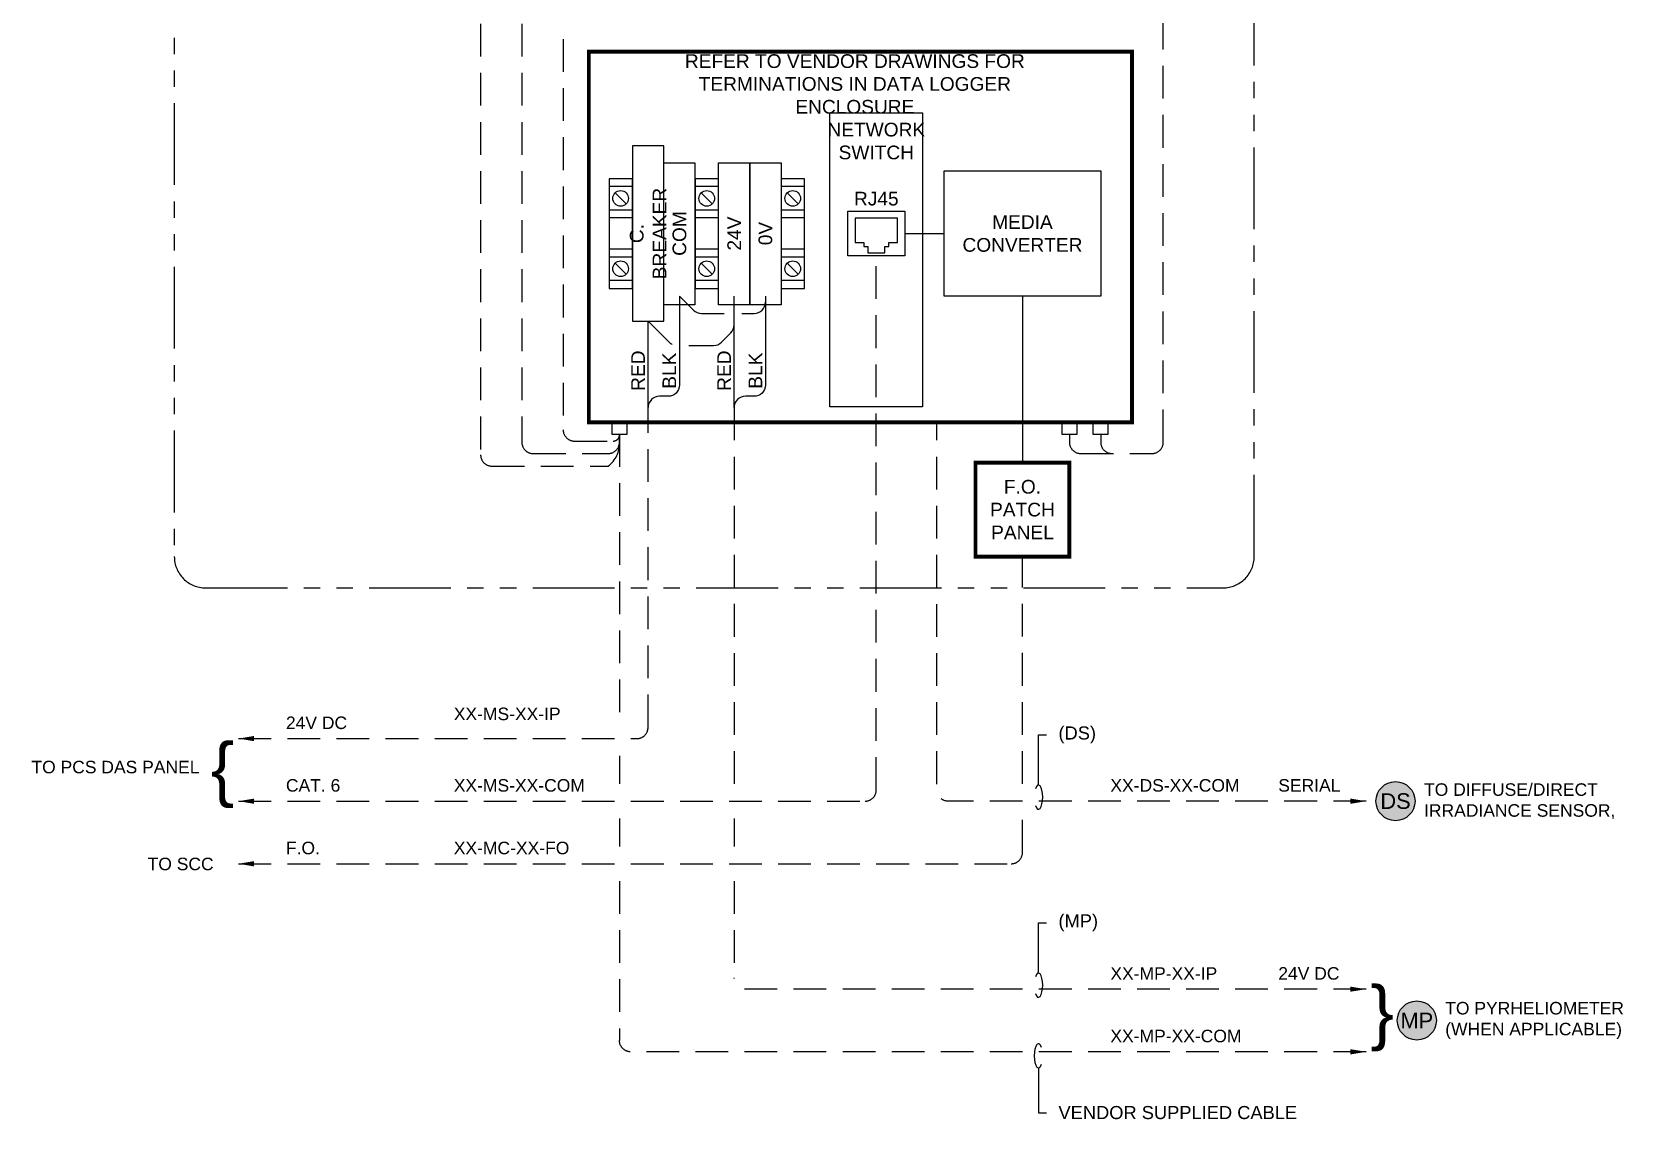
# Model space of a CAD drawing. Header units: feet. Extents: x -4 to 661, y -10 to 600.
# Drawn here: x 583.83 to 595.99, y 586.41 to 594.74 of the extents above; entities that cross this region are included whole.
import ezdxf
from ezdxf import colors
from ezdxf.entities.mleader import LeaderData, LeaderLine
from ezdxf.enums import TextEntityAlignment as Align
from ezdxf.math import Vec2, Vec3

# ---------------------------------------------------------------- set-up
doc = ezdxf.new("R2010")
doc.units = ezdxf.units.FT
doc.header["$MEASUREMENT"] = 0
doc.linetypes.add('HIDDEN', pattern=[0.375, 0.25, -0.125])
doc.linetypes.add('PHANTOM2', pattern=[1.25, 0.625, -0.125, 0.125, -0.125, 0.125, -0.125])
for name, color, linetype in [('E-DETL-MET', 7, 'Continuous'), ('E-DETL-MET-COMBINED', 7, 'Continuous'), ('E-DETL-MET-DS', 7, 'Continuous'), ('E-DETL-MET-INCLINOMETER', 7, 'Continuous'), ('E-DETL-MET-PYRHELIOMETER', 7, 'Continuous'), ('E-DETL-MET-TE9', 7, 'Continuous'), ('G-ANNO-TEXT', 1, 'Continuous')]:
    doc.layers.add(name, color=color, linetype=linetype)
doc.styles.add('NEI-A', font='arial.ttf')

# ---------------------------------------------------------------- blocks, each defined once
blk = doc.blocks.new('RJ45')
at = {"color": 0, "linetype": 'Continuous'}
for points in [[(-0.227, 0), (-0.227, 0.357), (0.227, 0.357), (0.227, 0)], [(0.067, 0.026), (0.067, 0.075), (0.099, 0.075), (0.099, 0.107), (0.17, 0.107), (0.17, 0.302), (-0.17, 0.302), (-0.17, 0.107), (-0.099, 0.107), (-0.099, 0.075), (-0.067, 0.075), (-0.067, 0.026)]]:
    blk.add_lwpolyline(points, close=True, dxfattribs=at)
blk = doc.blocks.new('TERMINAL_BLOCK')
at = {"linetype": 'Continuous'}
blk.add_lwpolyline([(-0.068, 0), (1.064, 0), (1.064, -0.25), (-0.068, -0.25)], close=True, dxfattribs=at)
at = {"style": 'NEI-A'}
blk.add_attdef('TERMINAL_NO.', text='', height=0.109, dxfattribs=at).set_placement((0.5, -0.125), align=Align.MIDDLE_CENTER)
blk = doc.blocks.new('TERMINAL_BLOCK_END')
blk.add_lwpolyline([(-0.438, 0), (0.438, 0), (0.438, 0.187), (-0.438, 0.187)], close=True)
at = {"flags": 128}
for points in [[(-0.375, 0), (-0.375, 0.187)], [(-0.325, 0.05), (-0.237, 0.138)], [(-0.188, 0), (-0.188, 0.187)], [(-0.125, 0), (-0.125, 0.187)], [(0.125, 0), (0.125, 0.187)], [(0.187, 0), (0.187, 0.187)], [(0.237, 0.05), (0.325, 0.138)], [(0.375, 0), (0.375, 0.187)]]:
    blk.add_lwpolyline(points, dxfattribs=at)
for centre in [(-0.281, 0.094), (0.281, 0.094)]:
    blk.add_circle(centre, 0.0625)
blk = doc.blocks.new('SYMB-METEOROLOGICAL_STATION_PYRPYRHELIOMETER')
h = blk.add_hatch(color=255)
h.dxf.hatch_style = 1
edge = h.paths.add_edge_path()
edge.add_arc((0, 0), 0.156, 0, 360)
at = {"color": 153, "linetype": 'Continuous'}
blk.add_circle((0, 0), 0.156, dxfattribs=at)
at = {"color": 153, "insert": (0, 0), "char_height": 0.125, "attachment_point": 5, "style": 'NEI-A'}
blk.add_mtext_dynamic_manual_height_columns('MP', width=0.2197, gutter_width=0.625, heights=[0], dxfattribs=at)
blk = doc.blocks.new('SYMB-DIFFUSE_IRRADIANCE_SENSOR')
h = blk.add_hatch(color=255)
h.dxf.hatch_style = 1
edge = h.paths.add_edge_path()
edge.add_arc((0, 0), 0.156, 0, 360)
at = {"color": 153, "linetype": 'Continuous'}
blk.add_circle((0, 0), 0.156, dxfattribs=at)
at = {"color": 153, "insert": (0, 0), "char_height": 0.125, "attachment_point": 5, "style": 'NEI-A'}
blk.add_mtext_dynamic_manual_height_columns('DS', width=0.2197, gutter_width=0.625, heights=[0], dxfattribs=at)
blk = doc.blocks.new('Equipment Callout Arrowhead .75')
at = {"color": 0}
blk.add_ellipse((-0.248, 0), major_axis=(0.743, 0), ratio=0.350959, start_param=-0.80282, end_param=3.944413, dxfattribs=at)

msp = doc.modelspace()

# ---------------------------------------------------------------- linework, layer by layer
at = {"layer": 'E-DETL-MET-COMBINED', "color": 4}
for p, q in [((588.778, 592.725), (588.885, 592.618)), ((589.196, 591.874), (589.196, 592.725)), ((588.539, 592.534), (588.699, 592.373)), ((588.946, 592.593), (589.12, 592.593)), ((589.256, 592.593), (589.349, 592.593)), ((589.171, 592.444), (589.1, 592.373)), ((588.849, 592.348), (589.039, 592.348))]:
    msp.add_line(p, q, dxfattribs=at)
at = {"layer": 'E-DETL-MET-COMBINED', "color": 153, "linetype": 'PHANTOM2'}
msp.add_lwpolyline([(593.171, 590.736), (593.171, 599.199, 0.414214), (592.932, 599.438), (585.157, 599.438, 0.414214), (584.918, 599.199), (584.918, 590.736, 0.414214), (585.157, 590.497), (592.932, 590.497, 0.414214)], format="xyb", close=True, dxfattribs=at)
at = {"layer": 'E-DETL-MET-COMBINED', "color": 4, "linetype": 'HIDDEN'}
for points in [[(587.574, 597.805), (587.574, 591.609, 0.414214), (587.661, 591.523), (588.234, 591.523, 0.414214), (588.32, 591.609), (588.32, 591.672)], [(591.759, 591.672), (591.759, 591.609, 0.414214), (591.845, 591.523), (592.39, 591.523, 0.414214), (592.476, 591.609), (592.476, 596.711)], [(585.408, 588.868), (590.197, 588.868, 0.414214), (590.283, 588.954), (590.283, 593.032)], [(585.408, 589.346), (588.453, 589.346, 0.414231), (588.539, 589.432), (588.539, 591.874)], [(591.998, 591.672), (591.998, 591.609, 0.414214), (592.084, 591.523)], [(585.408, 588.39), (591.314, 588.39, 0.414214), (591.4, 588.476), (591.4, 588.736)]]:
    msp.add_lwpolyline(points, format="xyb", dxfattribs=at)
at = {"layer": 'E-DETL-MET-COMBINED', "color": 8, "const_width": 0.0299}
for points in [[(588.086, 594.593), (592.237, 594.593), (592.237, 591.762), (588.086, 591.762)], [(591.041, 591.453), (591.759, 591.453), (591.759, 590.736), (591.041, 590.736)]]:
    msp.add_lwpolyline(points, close=True, dxfattribs=at)
at = {"layer": 'E-DETL-MET-COMBINED', "color": 3}
for points in [[(589.929, 594.124), (590.637, 594.124), (590.637, 591.88), (589.929, 591.88)], [(590.802, 593.681), (591.998, 593.681), (591.998, 592.725), (590.802, 592.725)], [(588.379, 591.762), (588.262, 591.762), (588.262, 591.672), (588.379, 591.672)], [(591.817, 591.762), (591.7, 591.762), (591.7, 591.672), (591.817, 591.672)], [(592.056, 591.762), (591.939, 591.762), (591.939, 591.672), (592.056, 591.672)]]:
    msp.add_lwpolyline(points, close=True, dxfattribs=at)
at = {"layer": 'E-DETL-MET-COMBINED'}
msp.add_lwpolyline([(588.658, 593.872), (588.419, 593.872), (588.419, 592.534), (588.658, 592.534)], close=True, dxfattribs=at)
at = {"layer": 'E-DETL-MET-COMBINED', "color": 8}
msp.add_lwpolyline([(590.5, 593.203), (590.802, 593.203)], dxfattribs=at)
at = {"layer": 'E-DETL-MET-COMBINED', "color": 4, "linetype": 'Continuous', "flags": 128}
for points in [[(588.778, 592.725), (588.778, 592.046, -0.414214), (588.692, 591.96), (588.625, 591.96, 0.414214), (588.539, 591.874)], [(589.435, 592.725), (589.435, 592.046, -0.414214), (589.349, 591.96), (589.282, 591.96, 0.414214), (589.196, 591.874)]]:
    msp.add_lwpolyline(points, format="xyb", dxfattribs=at)
at = {"layer": 'E-DETL-MET-COMBINED', "color": 8, "flags": 128}
msp.add_lwpolyline([(591.4, 592.725), (591.4, 591.453)], dxfattribs=at)
at = {"layer": 'E-DETL-MET-COMBINED', "color": 4, "linetype": 'Continuous'}
msp.add_lwpolyline([(588.539, 591.874), (588.539, 592.534)], dxfattribs=at)
at = {"layer": 'E-DETL-MET-COMBINED', "color": 4, "linetype": 'HIDDEN'}
msp.add_lwpolyline([(591.4, 589), (591.4, 590.736)], dxfattribs=at)
at = {"layer": 'E-DETL-MET-COMBINED', "color": 4}
for centre, start, end in [((589.349, 592.679), 270, 0), ((588.946, 592.679), 225, 270), ((589.11, 592.505), 315, 0), ((588.76, 592.434), 225, 244.5136), ((589.039, 592.434), 270, 315)]:
    msp.add_arc(centre, 0.0861, start, end, dxfattribs=at)
at = {"layer": 'E-DETL-MET-COMBINED', "color": 4, "linetype": 'Continuous'}
for points in [[(585.528, 589.326), (585.408, 589.346), (585.528, 589.366)], [(585.528, 588.848), (585.408, 588.868), (585.528, 588.888)], [(593.906, 588.888), (594.026, 588.868), (593.906, 588.848)], [(585.528, 588.37), (585.408, 588.39), (585.528, 588.41)], [(593.906, 587.452), (594.026, 587.432), (593.906, 587.413)], [(593.906, 586.974), (594.026, 586.954), (593.906, 586.934)]]:
    msp.add_solid(points, dxfattribs=at)
at = {"layer": 'E-DETL-MET-DS', "color": 4, "linetype": 'HIDDEN', "flags": 128}
msp.add_lwpolyline([(594.026, 588.868), (590.831, 588.868, -0.414214), (590.745, 588.954), (590.745, 591.762)], format="xyb", dxfattribs=at)
at = {"layer": 'E-DETL-MET-INCLINOMETER', "color": 4, "linetype": 'HIDDEN'}
msp.add_lwpolyline([(587.89, 596.563), (587.89, 591.705, 0.414214), (587.976, 591.618), (588.272, 591.618, 0.414214), (588.32, 591.666), (588.32, 591.672)], format="xyb", dxfattribs=at)
at = {"layer": 'E-DETL-MET-PYRHELIOMETER', "color": 4, "linetype": 'HIDDEN', "flags": 128}
for points in [[(589.196, 591.874), (589.196, 589)], [(588.32, 591.672), (588.32, 589.478)], [(588.32, 589.214), (588.32, 589)], [(588.32, 588.736), (588.32, 588.522)], [(589.196, 588.736), (589.196, 588.522)], [(588.32, 588.258), (588.32, 587.04)], [(589.196, 588.258), (589.196, 587.518)]]:
    msp.add_lwpolyline(points, dxfattribs=at)
for points in [[(594.026, 587.432), (589.282, 587.432, -0.414214), (589.196, 587.518)], [(594.026, 586.954), (588.406, 586.954, -0.414214), (588.32, 587.04)]]:
    msp.add_lwpolyline(points, format="xyb", dxfattribs=at)
at = {"layer": 'E-DETL-MET-TE9', "color": 4, "linetype": 'HIDDEN'}
msp.add_lwpolyline([(586.77, 597.891), (587.173, 597.891, -0.414214), (587.259, 597.805), (587.259, 591.513, 0.414214), (587.345, 591.427), (588.234, 591.427, 0.250767), (588.32, 591.609), (588.32, 591.672)], format="xyb", dxfattribs=at)

# ---------------------------------------------------------------- block references
at = {"layer": 'E-DETL-MET-COMBINED', "xscale": 0.9562764182482858, "yscale": 0.9562764182482858, "zscale": 0.9562764182482858, "rotation": 90}
for p in [(588.419, 593.203), (589.077, 593.203), (589.734, 593.203)]:
    msp.add_blockref('TERMINAL_BLOCK_END', p, dxfattribs=at)
at = {"layer": 'E-DETL-MET-COMBINED', "color": 5, "xscale": 0.9562764182482858, "yscale": 0.9562764182482858, "zscale": 0.9562764182482858}
msp.add_blockref('RJ45', (590.283, 593.032), dxfattribs=at)
at = {"layer": 'E-DETL-MET-DS', "xscale": 0.9562764182482858, "yscale": 0.9562764182482858, "zscale": 0.9562764182482858}
msp.add_blockref('SYMB-DIFFUSE_IRRADIANCE_SENSOR', (594.251, 588.868), dxfattribs=at)
at = {"layer": 'E-DETL-MET-PYRHELIOMETER', "xscale": 0.9562764182482858, "yscale": 0.9562764182482858, "zscale": 0.9562764182482858}
msp.add_blockref('SYMB-METEOROLOGICAL_STATION_PYRPYRHELIOMETER', (594.414, 587.193), dxfattribs=at)
at = {"layer": 'G-ANNO-TEXT'}
ref = msp.add_blockref('TERMINAL_BLOCK', (588.658, 592.725), dxfattribs=dict(at, xscale=0.9562764182482858, yscale=0.9562764182482858, zscale=0.9562764182482858, rotation=90))
ref.add_attrib('TERMINAL_NO.', 'COM', dxfattribs={"layer": '0', "height": 0.1046, "rotation": 90, "style": 'NEI-A'}).set_placement((588.778, 593.203), align=Align.MIDDLE)
ref = msp.add_blockref('TERMINAL_BLOCK', (589.077, 592.725), dxfattribs=dict(at, xscale=0.9562764182482858, yscale=0.9562764182482858, zscale=0.9562764182482858, rotation=90))
ref.add_attrib('TERMINAL_NO.', '24V', dxfattribs={"layer": '0', "height": 0.1046, "rotation": 90, "style": 'NEI-A'}).set_placement((589.196, 593.203), align=Align.MIDDLE)
ref = msp.add_blockref('TERMINAL_BLOCK', (589.316, 592.725), dxfattribs=dict(at, xscale=0.9562764182482858, yscale=0.9562764182482858, zscale=0.9562764182482858, rotation=90))
ref.add_attrib('TERMINAL_NO.', '0V', dxfattribs={"layer": '0', "height": 0.1046, "rotation": 90, "style": 'NEI-A'}).set_placement((589.435, 593.203), align=Align.MIDDLE)

# ---------------------------------------------------------------- texts
at = {"layer": 'E-DETL-MET', "insert": (585.286, 589.064), "char_height": 0.3825, "width": 0.02097, "attachment_point": 5, "style": 'NEI-A'}
msp.add_mtext('\\A1;\\{', dxfattribs=at)
at = {"layer": 'E-DETL-MET', "insert": (594.148, 587.227), "char_height": 0.3825, "width": 0.02097, "attachment_point": 5, "rotation": 180, "style": 'NEI-A'}
msp.add_mtext('\\A1;\\{', dxfattribs=at)
at = {"layer": 'G-ANNO-TEXT', "style": 'NEI-A'}
for s, insert, char_height, width, attachment_point in [('\\A1;REFER TO VENDOR DRAWINGS FOR TERMINATIONS IN DATA LOGGER ENCLOSURE', (590.119, 594.345), 0.10459, 3.02018, 5), ('\\A1;NETWORK SWITCH', (590.283, 593.909), 0.10459, 0.28394, 5), ('\\A1;RJ45', (590.283, 593.469), 0.1046, 0.28394, 5), ('\\A1;MEDIA CONVERTER', (591.4, 593.203), 0.10459, 0.55887, 5), ('\\pxqc;F.O. PATCH PANEL', (591.4, 591.095), 0.10459, 0.38356, 5), ('\\A1;24V DC', (585.771, 589.466), 0.0956, 1.86054, 4), ('\\A1;\\pxql;XX-MS-XX-IP ', (587.054, 589.534), 0.09563, 1.86054, 4), ('\\A1;TO PCS DAS PANEL', (583.826, 589.128), 0.09563, 1.86054, 4), ('\\A1;CAT. 6', (585.771, 588.988), 0.0956, 1.86054, 4), ('\\A1;\\pxql;XX-MS-XX-COM', (587.054, 588.988), 0.09563, 1.86054, 4), ('\\A1;\\pxql;XX-DS-XX-COM', (592.072, 588.988), 0.09563, 1.86054, 4), ('\\A1;SERIAL', (593.355, 588.988), 0.0956, 1.86054, 4), ('\\A1;\\pxt7;TO DIFFUSE/DIRECT IRRADIANCE SENSOR, ', (594.469, 588.868), 0.09563, 1.86054, 4), ('\\A1;F.O.', (585.771, 588.51), 0.0956, 1.86054, 4), ('\\A1;\\pxql;XX-MC-XX-FO', (587.054, 588.51), 0.09563, 1.86054, 4), ('\\A1;TO SCC', (584.714, 588.388), 0.0956, 1.86054, 4), ('\\A1;\\pxql;XX-MP-XX-IP', (592.072, 587.552), 0.09563, 1.86054, 4), ('\\A1;24V DC', (593.355, 587.552), 0.0956, 1.86054, 4), ('\\A1;\\pxt7;TO PYRHELIOMETER\\P(WHEN APPLICABLE)', (594.631, 587.193), 0.09563, 1.86054, 4), ('\\A1;\\pxql;XX-MP-XX-COM', (592.072, 587.074), 0.09563, 1.86054, 4)]:
    msp.add_mtext(s, dxfattribs=dict(at, insert=insert, char_height=char_height, width=width, attachment_point=attachment_point))
at = {"layer": 'G-ANNO-TEXT', "insert": (588.539, 593.203), "char_height": 0.1046, "width": 0.74614, "attachment_point": 5, "rotation": 90, "style": 'NEI-A'}
msp.add_mtext('C. BREAKER', dxfattribs=at)
at = {"layer": 'G-ANNO-TEXT', "char_height": 0.1046, "attachment_point": 5, "rotation": 90, "style": 'NEI-A'}
for s, insert in [('\\A1;RED', (588.462, 592.156)), ('\\A1;BLK', (588.701, 592.156)), ('\\A1;RED', (589.12, 592.156)), ('\\A1;BLK', (589.359, 592.156))]:
    msp.add_mtext_dynamic_manual_height_columns(s, width=0.21621, gutter_width=0.523, heights=[0], dxfattribs=dict(at, insert=insert))

# ---------------------------------------------------------------- leaders
at = {"layer": 'G-ANNO-TEXT'}
ml = msp.add_multileader_mtext('Standard', dxfattribs=at)
ml.set_content('(DS)', color=256, style='NEI-A')
ml.set_leader_properties()
ml.set_arrow_properties(name='Equipment Callout Arrowhead .75')
ml.build(insert=Vec2(0, 0))
ml.multileader.update_dxf_attribs({"dogleg_length": 0.0625, "arrow_head_size": 0.125})
ctx = ml.context
ctx.base_point, ctx.char_height, ctx.arrow_head_size, ctx.landing_gap_size, ctx.plane_origin = Vec3(591.585, 589.375), 0.1, 0.125, 0.09, Vec3(591.595, 586.657)
notes = []
notes.append((ctx, [(0, (1, 1, 0), (591.522, 589.375), (1, 0), 0.0625, [(0, [(591.522, 588.868)], 0, [])])]))
ctx.mtext.insert, ctx.mtext.flow_direction = Vec3(591.675, 589.439), 5
ml = msp.add_multileader_mtext('Standard', dxfattribs=at)
ml.set_content('(MP)', color=256, style='NEI-A')
ml.set_leader_properties()
ml.set_arrow_properties(name='Equipment Callout Arrowhead .75')
ml.build(insert=Vec2(0, 0))
ml.multileader.update_dxf_attribs({"dogleg_length": 0.0625, "arrow_head_size": 0.125})
ctx = ml.context
ctx.base_point, ctx.char_height, ctx.arrow_head_size, ctx.landing_gap_size, ctx.plane_origin = Vec3(591.585, 587.939), 0.1, 0.125, 0.09, Vec3(591.595, 585.222)
notes.append((ctx, [(0, (1, 1, 0), (591.522, 587.939), (1, 0), 0.0625, [(0, [(591.522, 587.432)], 0, [])])]))
ctx.mtext.insert, ctx.mtext.flow_direction = Vec3(591.675, 588.004), 5
ml = msp.add_multileader_mtext('Standard', dxfattribs=at)
ml.set_content('VENDOR SUPPLIED CABLE', color=256, style='NEI-A')
ml.set_leader_properties()
ml.set_arrow_properties(name='Equipment Callout Arrowhead .75')
ml.build(insert=Vec2(0, 0))
ml.multileader.update_dxf_attribs({"dogleg_length": 0.0625, "arrow_head_size": 0.125})
ctx = ml.context
ctx.base_point, ctx.char_height, ctx.arrow_head_size, ctx.landing_gap_size, ctx.plane_origin = Vec3(591.585, 586.489), 0.1, 0.125, 0.09, Vec3(587.481, 587.493)
notes.append((ctx, [(0, (1, 1, 0), (591.522, 586.489), (1, 0), 0.0625, [(0, [(591.522, 586.954)], 0, [])])]))
ctx.mtext.insert, ctx.mtext.width, ctx.mtext.flow_direction = Vec3(591.675, 586.54), 1.768, 5
for ctx, leaders in notes:
    for number, flags, end, landing, length, lines in leaders:
        leader = LeaderData()
        leader.index, (leader.has_last_leader_line, leader.has_dogleg_vector, leader.attachment_direction) = number, flags
        leader.last_leader_point, leader.dogleg_vector, leader.dogleg_length = Vec3(end), Vec3(landing), length
        for number, points, colour, breaks in lines:
            line = LeaderLine()
            line.index, line.vertices, line.color, line.breaks = number, Vec3.list(points), colors.encode_raw_color(colour), breaks
            leader.lines.append(line)
        ctx.leaders.append(leader)

doc.saveas('drawing.dxf')
